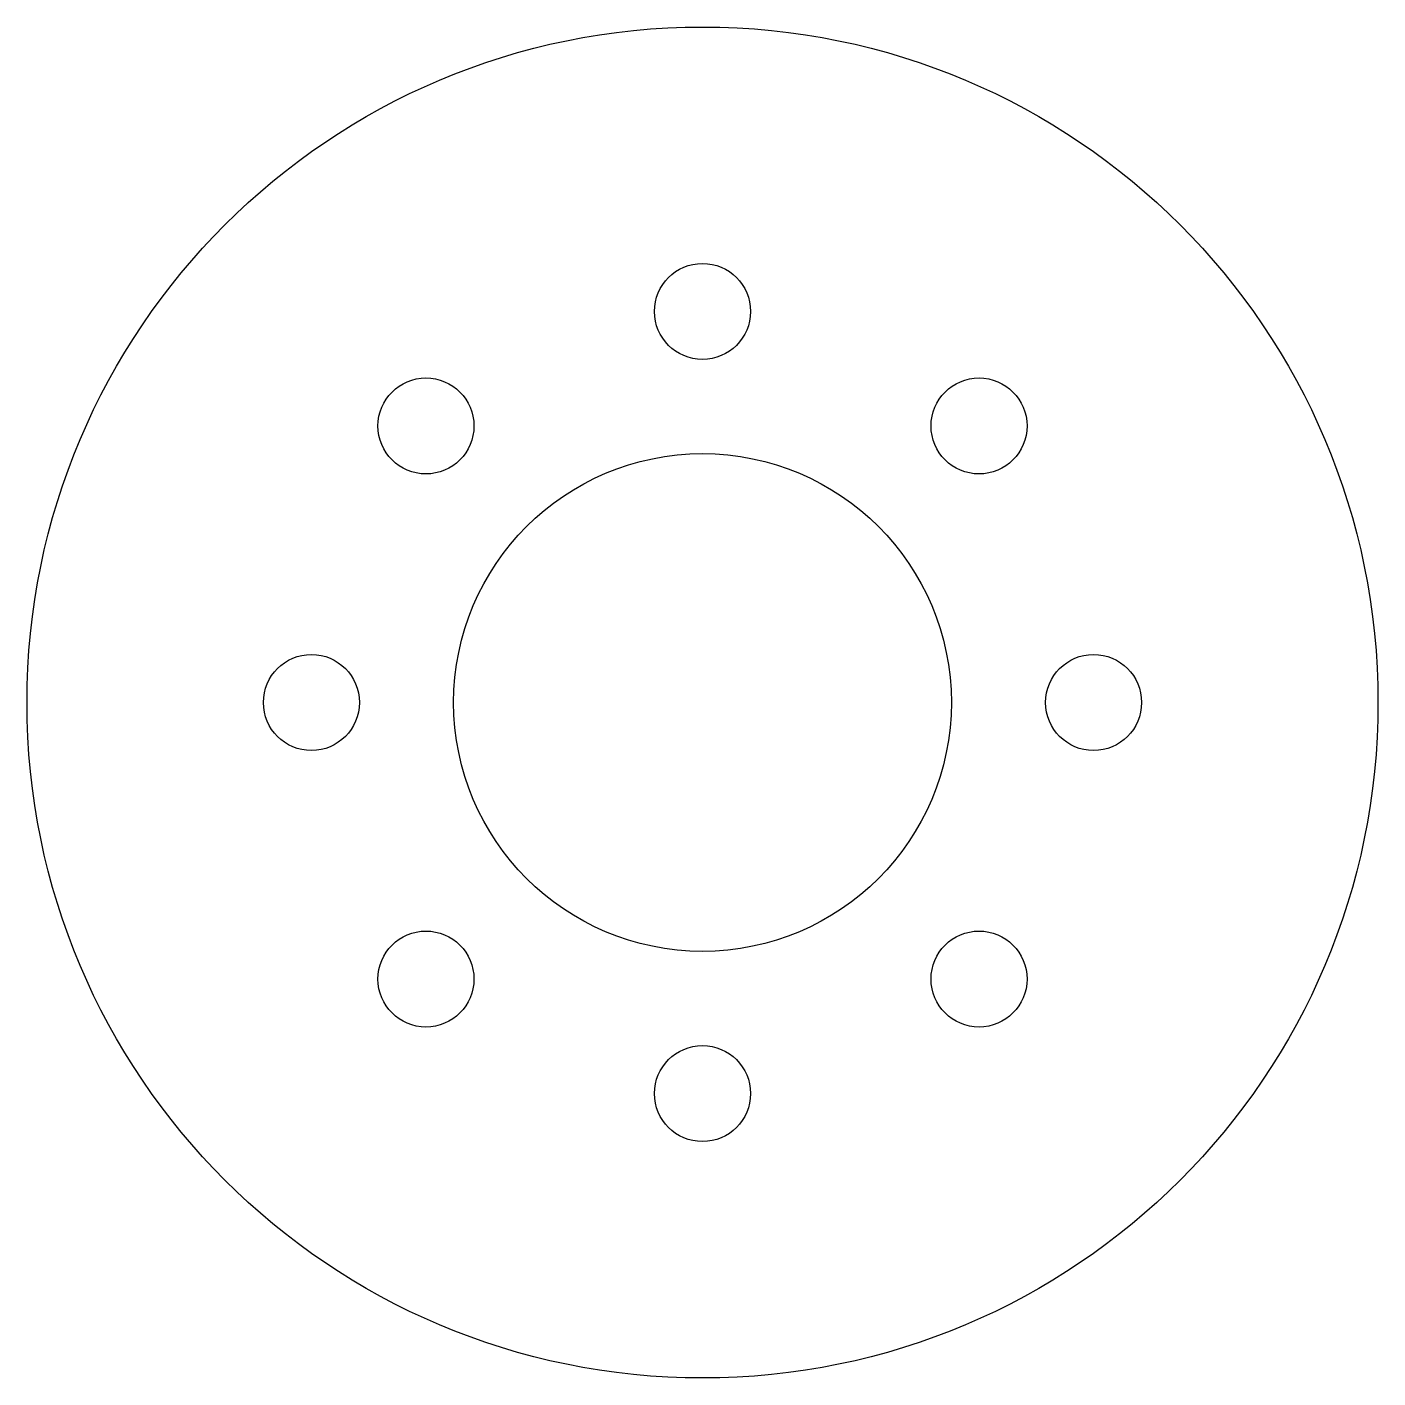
# Model space of a CAD drawing. Header units: millimetres. Extents: x -19 to 19, y -19 to 19.
import ezdxf

# ---------------------------------------------------------------- set-up
doc = ezdxf.new("R2010")
doc.units = ezdxf.units.MM

msp = doc.modelspace()

# ---------------------------------------------------------------- linework, layer by layer
for centre, radius in [((0, 0, -2), 19), ((0, 11, -2), 1.35), ((-7.778, 7.778, -2), 1.35), ((7.778, 7.778, -2), 1.35), ((0, 0, -2), 7), ((-11, 0, -2), 1.35), ((11, 0, -2), 1.35), ((-7.778, -7.778, -2), 1.35), ((7.778, -7.778, -2), 1.35), ((0, -11, -2), 1.35)]:
    msp.add_circle(centre, radius)

doc.saveas('drawing.dxf')
